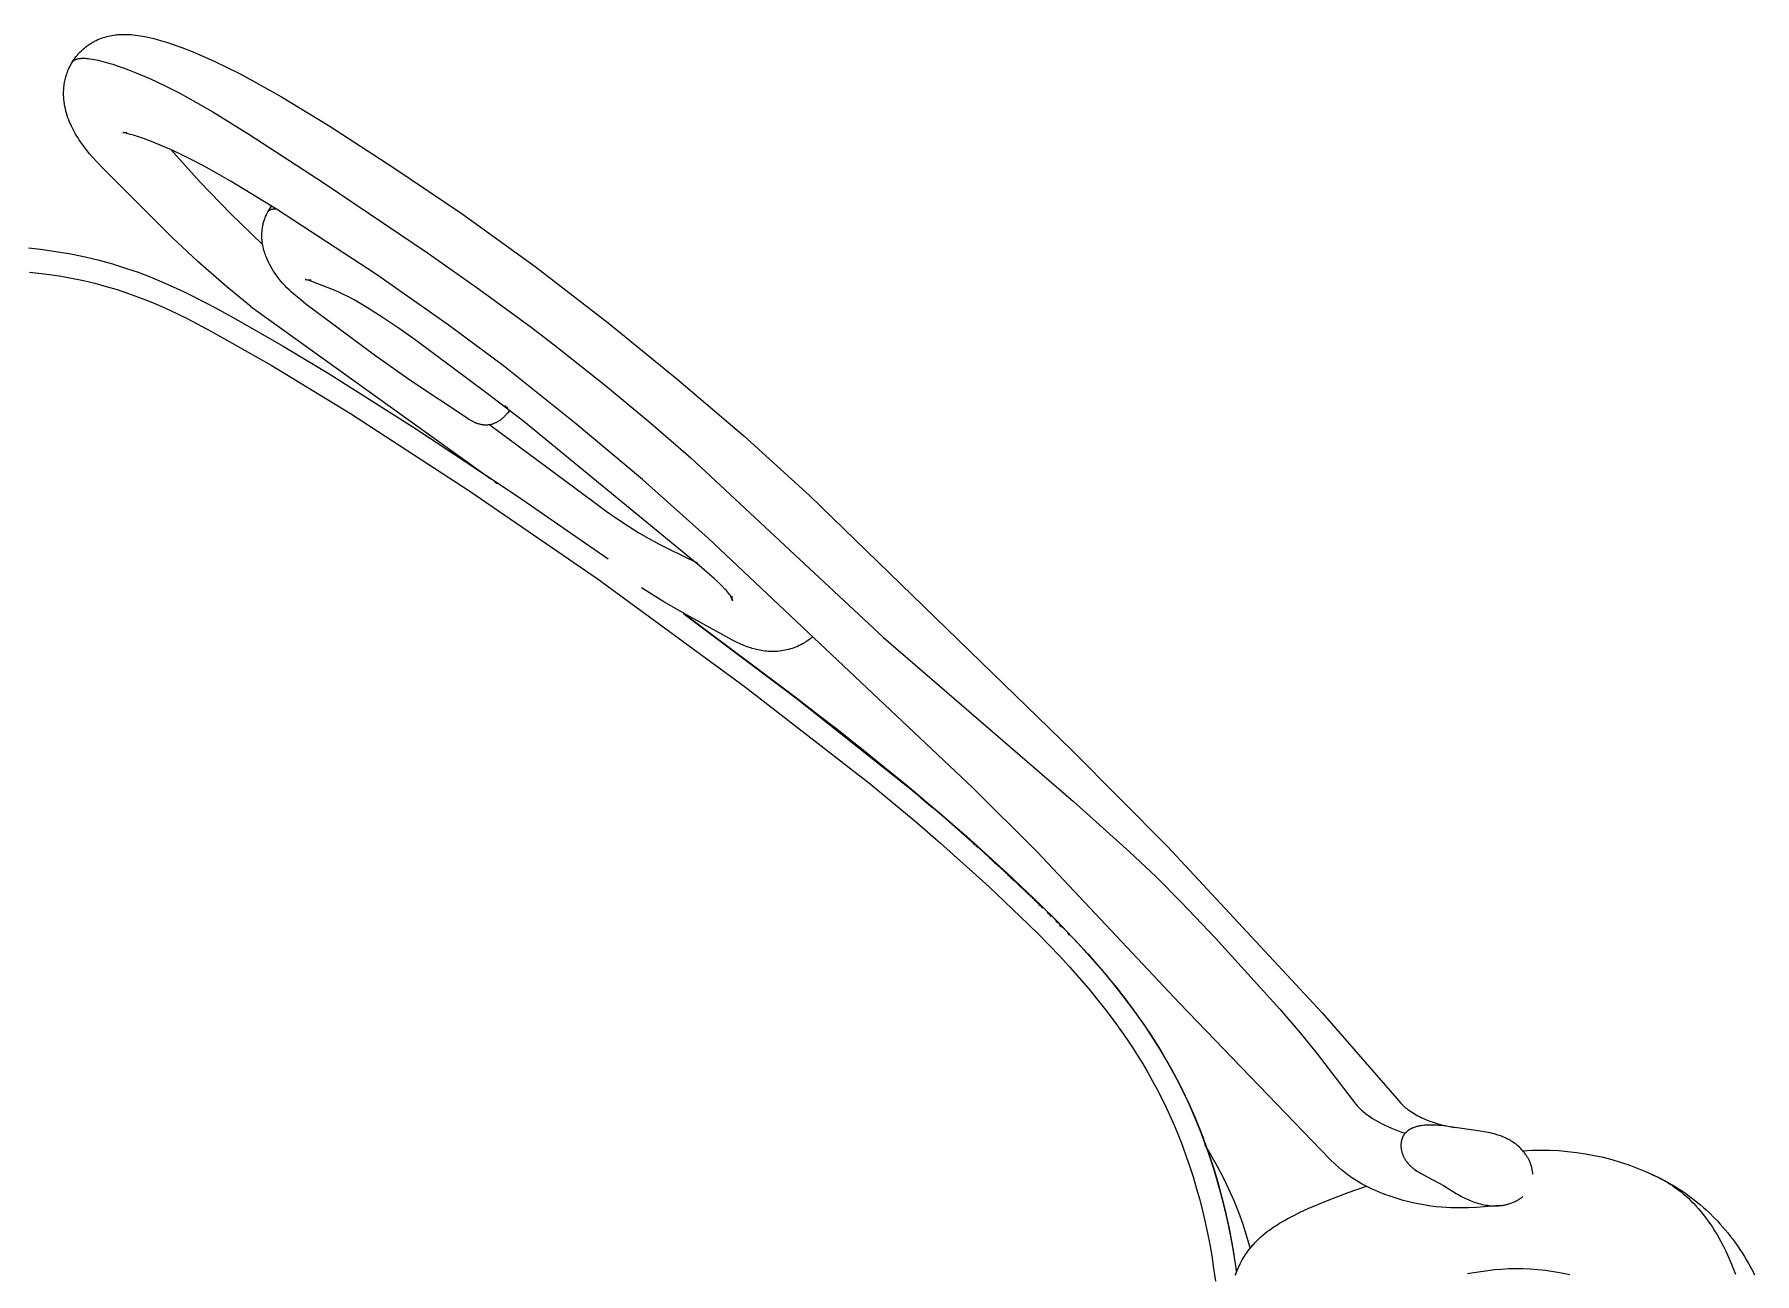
# Model space of a CAD drawing. Header units: millimetres. Extents: x 1933 to 24107, y 1228 to 18074.
# Drawn here: x 10986.6 to 11370.9, y 11162.2 to 11439.1 of the extents above; entities that cross this region are included whole.
import ezdxf

# ---------------------------------------------------------------- set-up
doc = ezdxf.new("R2010")
doc.units = ezdxf.units.MM
doc.layers.add('1', color=7, linetype='Continuous')

# ---------------------------------------------------------------- blocks, each defined once
blk = doc.blocks.new('Armchair 04_topt_dwgmodels.com')
at = {"color": 0}
for points in [[(-221.03, 490.66), (-221.12, 491.91), (-221.19, 493.18), (-221.22, 494.74), (-221.2, 496.35), (-221.17, 497.17), (-221.13, 498), (-221.07, 498.82), (-220.99, 499.64), (-220.9, 500.5), (-220.79, 501.33), (-220.66, 502.17), (-220.51, 503.03), (-220.34, 503.89), (-220.17, 504.72), (-219.97, 505.54), (-219.52, 507.26), (-219.28, 508.09), (-219.02, 508.91), (-218.43, 510.62), (-218.12, 511.45), (-217.8, 512.27), (-217.45, 513.12), (-217.08, 513.97), (-216.7, 514.79), (-216.3, 515.61), (-215.88, 516.45), (-215.43, 517.31), (-214.98, 518.11), (-214.52, 518.9), (-213.5, 520.56), (-212.99, 521.33)], [(-220.98, 490.14), (-221, 490.4), (-221.09, 491.48), (-221.14, 492.59), (-221.16, 493.15), (-221.16, 493.72), (-221.15, 494.29), (-221.13, 494.87), (-221.1, 495.45), (-221.06, 496.04), (-221, 496.63), (-220.93, 497.23), (-220.84, 497.83), (-220.74, 498.44), (-220.6, 499.19), (-220.43, 499.95), (-220.24, 500.71), (-220.03, 501.48), (-219.79, 502.26), (-219.54, 503.04), (-219.25, 503.83), (-218.95, 504.62), (-218.62, 505.42), (-218.27, 506.22), (-217.9, 507.03), (-217.5, 507.83), (-217.08, 508.64), (-216.64, 509.45), (-216.17, 510.26), (-215.69, 511.07), (-215.1, 512), (-214.49, 512.92), (-213.85, 513.84), (-213.19, 514.76), (-212.49, 515.68), (-211.77, 516.6), (-211.02, 517.52)], [(-192.39, 485.56), (-191.79, 483.75), (-191.15, 482.03), (-190.49, 480.38), (-189.78, 478.8), (-189.05, 477.28), (-188.29, 475.82), (-187.49, 474.41), (-186.66, 473.05), (-185.8, 471.73), (-184.91, 470.46), (-183.99, 469.21), (-183.04, 467.99), (-182.06, 466.79), (-181.11, 465.67)], [(-211.14, 462.6), (-212.24, 464.28), (-213.28, 465.99), (-214.26, 467.74), (-215.18, 469.53), (-216.03, 471.34), (-216.83, 473.18), (-217.56, 475.05), (-218.23, 476.94), (-218.83, 478.85), (-219.36, 480.78), (-219.83, 482.73), (-220.23, 484.7), (-220.56, 486.68), (-220.83, 488.66), (-221.03, 490.66)], [(-207.74, 467.12), (-207.86, 467.04), (-207.99, 466.96), (-208.11, 466.87), (-208.22, 466.79), (-208.34, 466.7), (-208.45, 466.6), (-208.56, 466.51), (-208.67, 466.41), (-208.78, 466.32), (-208.89, 466.22), (-208.99, 466.11), (-209.09, 466.01), (-209.19, 465.91), (-209.29, 465.8), (-209.48, 465.58), (-209.59, 465.44), (-209.7, 465.31), (-209.8, 465.17), (-209.9, 465.02), (-210, 464.88), (-210.1, 464.73), (-210.2, 464.58), (-210.29, 464.44), (-210.37, 464.28), (-210.46, 464.13), (-210.54, 463.98), (-210.62, 463.82), (-210.7, 463.67), (-210.77, 463.51), (-210.91, 463.19), (-210.98, 463.03), (-211.04, 462.87), (-211.16, 462.54), (-211.27, 462.21), (-211.36, 461.88), (-211.44, 461.55), (-211.52, 461.22), (-211.58, 460.89), (-211.63, 460.56), (-211.67, 460.23), (-211.69, 459.91), (-211.71, 459.59), (-211.73, 459.27), (-211.73, 458.96), (-211.72, 458.65), (-211.71, 458.34), (-211.69, 458.03), (-211.67, 457.74), (-211.63, 457.44), (-211.6, 457.15), (-211.56, 456.87), (-211.51, 456.59), (-211.46, 456.31), (-211.35, 455.78), (-211.23, 455.27), (-211.1, 454.79), (-210.96, 454.32), (-210.82, 453.87), (-210.52, 453.02), (-210.22, 452.21), (-207.67, 445.85), (-207.3, 444.95), (-206.87, 443.98), (-206.64, 443.48), (-206.38, 442.96), (-206.1, 442.42), (-205.78, 441.86), (-205.44, 441.29), (-205.26, 441), (-205.06, 440.7), (-204.85, 440.41), (-204.62, 440.12), (-204.5, 439.97), (-204.38, 439.83), (-204.25, 439.68), (-204.12, 439.54), (-203.98, 439.39), (-203.84, 439.25), (-203.69, 439.11), (-203.53, 438.97), (-203.37, 438.84), (-203.29, 438.77), (-203.21, 438.71), (-203.12, 438.65), (-203.03, 438.59), (-202.95, 438.53), (-202.86, 438.47), (-202.77, 438.42), (-202.68, 438.36), (-202.58, 438.31), (-202.49, 438.26), (-202.4, 438.22), (-202.31, 438.18), (-202.21, 438.14), (-202.12, 438.1), (-202.03, 438.06), (-201.93, 438.03), (-201.84, 438), (-201.75, 437.97), (-201.65, 437.94), (-201.56, 437.92), (-201.47, 437.9), (-201.38, 437.88)], [(-201.38, 437.88), (-201.29, 437.87), (-201.19, 437.85), (-201.1, 437.84), (-201.01, 437.83), (-200.92, 437.82), (-200.83, 437.82), (-200.74, 437.82), (-200.65, 437.82), (-200.56, 437.82), (-200.47, 437.82), (-200.39, 437.83), (-200.31, 437.84), (-200.22, 437.84), (-200.14, 437.85), (-200.06, 437.87), (-199.98, 437.88), (-199.9, 437.9), (-199.82, 437.91), (-199.74, 437.93), (-199.67, 437.95), (-199.59, 437.97), (-199.52, 437.99), (-199.44, 438.02), (-199.37, 438.04), (-199.23, 438.09), (-199.09, 438.15), (-198.95, 438.21), (-198.82, 438.27), (-198.69, 438.34), (-198.57, 438.41), (-198.44, 438.48), (-198.32, 438.55), (-198.21, 438.63), (-198.1, 438.71), (-197.98, 438.79), (-197.88, 438.88), (-197.77, 438.96), (-197.67, 439.05), (-197.57, 439.14), (-197.48, 439.23), (-197.38, 439.33), (-197.29, 439.42), (-197.2, 439.52), (-197.12, 439.61), (-197.03, 439.71), (-196.95, 439.81), (-196.87, 439.91), (-196.79, 440.01), (-196.72, 440.11), (-196.65, 440.22), (-196.58, 440.32), (-196.51, 440.42), (-196.45, 440.53), (-196.39, 440.63), (-196.33, 440.74), (-196.27, 440.84), (-196.22, 440.95), (-196.16, 441.06), (-196.11, 441.16), (-196.07, 441.27), (-195.98, 441.48), (-195.9, 441.69), (-195.83, 441.9), (-195.76, 442.1), (-195.7, 442.31), (-195.65, 442.52), (-195.6, 442.72), (-195.56, 442.93), (-195.53, 443.13), (-195.49, 443.34), (-195.47, 443.54), (-195.44, 443.74), (-195.41, 444.14), (-195.38, 444.53), (-195.37, 444.93), (-195.37, 445.32), (-195.38, 446.1), (-195.54, 449.72), (-195.55, 450.17), (-195.54, 451.1), (-195.45, 454.49), (-195.45, 455.15), (-195.46, 455.83), (-195.5, 456.53), (-195.56, 457.26), (-195.6, 457.63), (-195.64, 458), (-195.7, 458.38), (-195.76, 458.77), (-195.83, 459.16), (-195.92, 459.55), (-196.01, 459.94), (-196.12, 460.34), (-196.23, 460.73), (-196.36, 461.13), (-196.5, 461.52), (-196.66, 461.91), (-196.83, 462.3), (-197.01, 462.69), (-197.21, 463.07), (-197.31, 463.25), (-197.42, 463.44), (-197.53, 463.62), (-197.64, 463.81), (-197.76, 463.99), (-197.88, 464.17), (-198, 464.34), (-198.13, 464.52), (-198.26, 464.69), (-198.4, 464.86), (-198.54, 465.03), (-198.68, 465.2), (-198.83, 465.36), (-198.98, 465.52), (-199.14, 465.68), (-199.29, 465.84), (-199.46, 465.99), (-199.62, 466.13), (-199.79, 466.28), (-199.96, 466.42), (-200.13, 466.55), (-200.31, 466.68), (-200.49, 466.81), (-200.68, 466.93), (-200.86, 467.04), (-201.05, 467.16), (-201.21, 467.24), (-201.36, 467.32), (-201.52, 467.4), (-201.68, 467.47), (-201.84, 467.54), (-202, 467.61), (-202.16, 467.67), (-202.33, 467.73)], [(-197.91, 464.21), (-195.01, 459.99), (-194.03, 458.45), (-193.04, 456.81), (-192.55, 455.94), (-192.06, 455.04), (-191.58, 454.1), (-191.1, 453.12), (-190.63, 452.08), (-190.17, 451.01), (-189.73, 449.89), (-189.31, 448.73), (-188.91, 447.52), (-188.53, 446.28), (-188.17, 444.99), (-187.84, 443.65), (-187.55, 442.25), (-187.28, 440.79), (-187.07, 439.3), (-186.98, 438.53), (-186.9, 437.74), (-186.84, 436.93), (-186.79, 436.1), (-186.76, 435.24), (-186.75, 434.37), (-186.77, 433.45), (-186.82, 432.52), (-186.86, 432.05), (-186.9, 431.57), (-186.96, 431.08), (-187.02, 430.59), (-187.09, 430.12), (-187.17, 429.65), (-187.35, 428.75), (-187.54, 427.89), (-187.96, 426.2), (-201.32, 379.66), (-214.72, 335.22), (-219.91, 315.65), (-238.71, 236.5), (-242.7, 217.21), (-246.11, 197.92), (-249.13, 177.64), (-250.94, 162.36), (-252.63, 142.86), (-254.13, 116.23), (-254.43, 104.34), (-254.42, 100.75), (-254.36, 97.4), (-254.23, 94.3), (-254.04, 91.48), (-253.81, 88.9), (-253.53, 86.55), (-253.24, 84.44), (-252.93, 82.57), (-252.61, 80.96), (-252.45, 80.26), (-252.3, 79.63), (-252.15, 79.08), (-252.01, 78.62), (-251.89, 78.27), (-251.84, 78.14), (-251.8, 78.04), (-251.78, 77.97), (-251.77, 77.95), (-252.22, 78.67)], [(-259.61, 60.26), (-260.02, 60.27), (-260.43, 60.29), (-260.63, 60.31), (-260.84, 60.33), (-261.27, 60.38), (-261.7, 60.45), (-261.91, 60.49), (-262.12, 60.54), (-262.34, 60.58), (-262.55, 60.63), (-262.98, 60.75), (-263.2, 60.82), (-263.41, 60.88), (-263.62, 60.96), (-263.84, 61.03), (-264.05, 61.11), (-264.25, 61.19), (-264.46, 61.28), (-264.66, 61.37), (-264.87, 61.47), (-265.07, 61.56), (-265.27, 61.66), (-265.47, 61.77), (-265.66, 61.88), (-265.86, 61.99), (-266.24, 62.22), (-266.42, 62.34), (-266.61, 62.46), (-266.97, 62.72), (-267.32, 62.99), (-267.65, 63.26), (-267.96, 63.53), (-268.27, 63.82), (-268.57, 64.11), (-268.84, 64.38), (-269.08, 64.65), (-269.33, 64.94), (-269.57, 65.23), (-269.78, 65.5), (-269.98, 65.76), (-270.18, 66.04), (-270.37, 66.32), (-270.54, 66.57), (-270.69, 66.83), (-270.85, 67.09), (-271.15, 67.6), (-271.41, 68.1), (-271.66, 68.6), (-271.88, 69.08), (-272.09, 69.56), (-272.28, 70.02), (-272.47, 70.52), (-272.82, 71.48), (-273.13, 72.44), (-273.41, 73.42), (-273.68, 74.42), (-273.93, 75.44), (-274.16, 76.49), (-274.39, 77.57), (-274.8, 79.84), (-275.17, 82.26), (-275.5, 84.85), (-275.8, 87.65), (-276.04, 90.68), (-276.23, 93.9), (-276.35, 97.3), (-276.41, 104.67), (-276.11, 116.81), (-275.23, 134.28), (-273.92, 152.66), (-271.9, 172.69), (-269.16, 193.13), (-266.04, 212.66), (-262.47, 231.94), (-258.25, 251.33), (-238.26, 330.67), (-230.31, 359.86), (-215.39, 408.33), (-207.14, 432.37), (-206.74, 433.62), (-206.59, 434.14), (-206.53, 434.38), (-206.48, 434.59), (-206.43, 434.8), (-206.39, 435.02), (-206.35, 435.23), (-206.32, 435.44), (-206.26, 435.86), (-206.22, 436.29), (-206.19, 436.71), (-206.18, 437.13), (-206.17, 437.56), (-206.17, 437.98), (-206.19, 438.4), (-206.21, 438.82), (-206.24, 439.22), (-206.32, 440.09), (-206.37, 440.49), (-206.5, 441.3), (-206.65, 442.1), (-206.82, 442.88), (-207, 443.63), (-207.21, 444.35), (-207.42, 445.05), (-207.66, 445.73), (-207.91, 446.41), (-208.12, 446.95)], [(-259.45, 60.26), (-259.5, 60.26), (-259.54, 60.26), (-259.59, 60.26), (-259.63, 60.26), (-259.68, 60.26), (-259.72, 60.26), (-259.76, 60.27), (-259.81, 60.27), (-259.85, 60.28), (-259.9, 60.28), (-259.94, 60.29), (-259.99, 60.3), (-260.03, 60.31), (-260.08, 60.33), (-260.12, 60.34), (-260.17, 60.36), (-260.21, 60.37), (-260.25, 60.39), (-260.29, 60.4), (-260.33, 60.42), (-260.37, 60.44), (-260.41, 60.46), (-260.45, 60.48), (-260.49, 60.51), (-260.53, 60.53), (-260.57, 60.56), (-260.61, 60.59), (-260.65, 60.61), (-260.69, 60.65), (-260.73, 60.68), (-260.77, 60.71), (-260.81, 60.74), (-260.85, 60.78), (-260.89, 60.82), (-260.93, 60.86), (-260.97, 60.9), (-261.01, 60.94), (-261.05, 60.99), (-261.13, 61.08), (-261.21, 61.18), (-261.29, 61.28), (-261.37, 61.39), (-261.45, 61.51), (-261.53, 61.63), (-261.61, 61.76), (-261.69, 61.89), (-261.77, 62.03), (-261.85, 62.18), (-261.93, 62.33), (-262.09, 62.66), (-262.25, 63), (-262.4, 63.37), (-262.56, 63.77), (-262.71, 64.18), (-262.86, 64.62), (-263.01, 65.09), (-263.31, 66.08), (-263.59, 67.17), (-263.87, 68.35), (-264.13, 69.61), (-264.38, 70.97), (-264.62, 72.41), (-264.84, 73.94), (-265.23, 77.27), (-265.54, 80.92), (-265.73, 84.41), (-265.83, 88.61), (-265.82, 93.05), (-265.56, 102.49), (-264.45, 122.26), (-262.52, 150.59), (-261.29, 164.49), (-259.71, 178.66), (-258.87, 185.09), (-256.72, 199.56), (-254.49, 212.58), (-252.28, 224.14), (-239.01, 281.54), (-228.49, 336.62), (-225.06, 353.06), (-223.16, 361.02), (-221.09, 368.82), (-217.93, 379.37), (-211.38, 399.8), (-209.08, 406.36), (-206.95, 411.96), (-201.66, 424.66), (-201.54, 424.97), (-201.43, 425.26), (-201.33, 425.56), (-201.23, 425.85), (-201.15, 426.15), (-201.07, 426.46), (-200.99, 426.78), (-200.93, 427.1), (-200.87, 427.43), (-200.82, 427.76), (-200.77, 428.11), (-200.73, 428.45), (-200.69, 428.81), (-200.66, 429.17), (-200.62, 429.9), (-200.61, 430.66), (-200.61, 431.43), (-200.64, 432.21), (-200.68, 433.01), (-200.75, 433.81), (-200.84, 434.62), (-200.95, 435.44), (-201.07, 436.25), (-201.22, 437.07), (-201.38, 437.88)], [(-214.33, 75.42), (-215.69, 78.5), (-216.93, 81.63), (-217.88, 84.23), (-218.74, 86.86), (-219.49, 89.37), (-220.16, 91.9), (-220.73, 94.34), (-221.24, 96.79), (-221.69, 99.32), (-222.08, 101.87), (-222.39, 104.34), (-222.65, 106.82), (-222.98, 111.34), (-223.21, 117.29), (-223.31, 132.61), (-222.84, 153.37), (-221.16, 185.13), (-218.45, 219.56), (-214.02, 260.39), (-209.21, 295.28), (-206.92, 308.74), (-205.63, 315.55), (-202.59, 329.85), (-199.75, 341.58), (-198.9, 344.8), (-197.08, 351.14), (-196.1, 354.29), (-195.06, 357.43), (-193.98, 360.5), (-192.83, 363.55), (-191.6, 366.62), (-190.29, 369.66), (-188.48, 373.57), (-187.53, 375.5), (-186.54, 377.41), (-185.52, 379.31), (-184.46, 381.19), (-183.36, 383.04), (-182.23, 384.88), (-180.18, 388.02), (-178.55, 390.36), (-177.15, 392.27), (-175.63, 394.25), (-174.06, 396.2), (-172.46, 398.11), (-170.81, 399.99), (-169.09, 401.88), (-167.34, 403.73), (-165.55, 405.55), (-163.72, 407.34), (-161.85, 409.09), (-159.95, 410.81), (-158.02, 412.49), (-156.05, 414.14), (-153.81, 415.93), (-151.53, 417.68)], [(-154.95, 420.87), (-155.5, 420.76), (-156.03, 420.68), (-156.58, 420.61), (-157.12, 420.56), (-157.63, 420.52), (-158.13, 420.5), (-158.64, 420.49), (-159.14, 420.49), (-159.61, 420.5), (-160.07, 420.53), (-160.53, 420.57), (-160.98, 420.61), (-161.41, 420.67), (-161.82, 420.73), (-162.23, 420.8), (-162.64, 420.87), (-163.02, 420.95), (-163.39, 421.04), (-163.76, 421.13), (-164.47, 421.32), (-165.11, 421.52), (-165.76, 421.74), (-166.39, 421.97), (-166.95, 422.19), (-167.48, 422.42), (-168.02, 422.67), (-168.55, 422.91), (-169.03, 423.15), (-169.93, 423.63), (-170.87, 424.16), (-171.79, 424.7), (-172.63, 425.22), (-174.36, 426.37), (-176.1, 427.6), (-177.86, 428.91), (-179.7, 430.34), (-183.52, 433.47), (-186.8, 436.3)], [(-221.4, 240.14), (-217.64, 271.43), (-214.81, 291.67), (-211.41, 311.84), (-209.43, 321.88), (-207.23, 331.88), (-204.83, 341.79), (-203.53, 346.72), (-202.13, 351.62), (-200.61, 356.49), (-198.97, 361.29), (-197.18, 366.04), (-195.23, 370.75), (-194.18, 373.08), (-193.1, 375.39), (-191.97, 377.68), (-190.8, 379.94), (-189.58, 382.17), (-188.32, 384.38), (-187, 386.57), (-185.64, 388.73), (-184.22, 390.86), (-182.75, 392.97), (-181.23, 395.04), (-179.68, 397.08), (-178.08, 399.08), (-176.43, 401.04), (-174.75, 402.98), (-173.03, 404.88), (-171.27, 406.75), (-169.47, 408.59), (-167.65, 410.39), (-165.79, 412.15), (-163.32, 414.39), (-160.81, 416.57), (-158.25, 418.69), (-155.63, 420.74)], [(-176.78, 400.27), (-175.43, 402.76), (-174, 405.2), (-172.48, 407.59), (-170.88, 409.92), (-169.21, 412.2), (-167.46, 414.43), (-165.63, 416.59), (-163.73, 418.69), (-161.76, 420.72)], [(-156.15, 420.34), (-155.62, 420.74)], [(-221.4, 240.14), (-216.12, 282.7), (-213.05, 302.62), (-210.53, 316.41), (-207.47, 330.85), (-204.59, 342.72), (-203.73, 345.99), (-201.87, 352.48), (-200.86, 355.71), (-199.79, 358.93), (-198.67, 362.1), (-197.49, 365.25), (-196.22, 368.42), (-194.87, 371.57), (-192.98, 375.63), (-191.99, 377.64), (-190.96, 379.63), (-189.89, 381.61), (-188.79, 383.57), (-187.65, 385.51), (-186.47, 387.43), (-184.32, 390.71), (-182.61, 393.16), (-181.15, 395.16), (-179.56, 397.22), (-177.93, 399.26), (-176.25, 401.25), (-174.54, 403.21), (-172.76, 405.17), (-170.94, 407.09), (-169.08, 408.98), (-167.18, 410.83), (-165.24, 412.65), (-163.27, 414.44), (-161.27, 416.18), (-158.84, 418.2)], [(-221.4, 240.12), (-217.14, 275.2), (-215.1, 289.7), (-212.73, 304.47), (-209.85, 319.8), (-206.26, 336), (-204.54, 342.9), (-202.61, 349.95), (-201.54, 353.52), (-200.4, 357.11), (-199.16, 360.71), (-197.84, 364.32), (-196.41, 367.94), (-194.87, 371.55), (-193.2, 375.15), (-191.41, 378.74), (-189.49, 382.31), (-187.42, 385.86), (-186.33, 387.62), (-185.2, 389.38), (-184.03, 391.12), (-182.81, 392.86), (-181.58, 394.56), (-180.3, 396.25), (-178.98, 397.93), (-177.62, 399.6), (-174.81, 402.89), (-171.87, 406.1), (-168.8, 409.23), (-165.63, 412.27), (-162.37, 415.21), (-159.02, 418.04)], [(-202.34, 350.19), (-202.19, 350.71)], [(-203.38, 346.55), (-203.24, 347.07)], [(-203.04, 347.76), (-202.89, 348.29)], [(-204.59, 342.03), (-204.45, 342.56)], [(-204.09, 343.95), (-203.95, 344.48)], [(-203.9, 344.64), (-203.76, 345.17)], [(-205.64, 337.88), (-205.51, 338.41)], [(-205.47, 338.57), (-205.34, 339.1)], [(-205.29, 339.26), (-205.16, 339.79)], [(-205.12, 339.96), (-204.99, 340.49)], [(-204.95, 340.65), (-204.81, 341.18)], [(-204.77, 341.34), (-204.63, 341.87)], [(-206.52, 334.24), (-206.39, 334.77)], [(-206.35, 334.93), (-206.02, 336.32)], [(-205.98, 336.49), (-205.85, 337.02)], [(-205.81, 337.18), (-205.68, 337.71)], [(-207.37, 330.59), (-207.24, 331.12)], [(-207.21, 331.29), (-207.08, 331.82)], [(-207.05, 331.98), (-206.88, 332.68)], [(-206.84, 332.84), (-206.72, 333.38)], [(-206.68, 333.54), (-206.56, 334.07)], [(-208.26, 326.61), (-208.11, 327.31)], [(-208.07, 327.47), (-207.95, 328)], [(-207.92, 328.17), (-207.76, 328.87)], [(-207.72, 329.03), (-207.6, 329.56)], [(-207.56, 329.73), (-207.4, 330.43)], [(-209.12, 322.62), (-208.98, 323.32)], [(-208.94, 323.48), (-208.64, 324.88)], [(-208.6, 325.05), (-208.3, 326.44)], [(-211.04, 313.08), (-209.34, 321.59)], [(-209.31, 321.75), (-209.16, 322.45)], [(-211.57, 310.31), (-211.24, 312.05)], [(-211.21, 312.21), (-211.08, 312.92)], [(-212.26, 306.49), (-211.6, 310.14)], [(-212.96, 302.51), (-212.29, 306.33)], [(-221.31, 240.25), (-217.56, 271.35), (-212.98, 302.34)], [(-231.25, 267.75), (-231.04, 267.67), (-230.82, 267.59), (-230.61, 267.51), (-230.39, 267.42), (-230.18, 267.33), (-229.98, 267.24), (-229.77, 267.14), (-229.57, 267.04), (-229.38, 266.94), (-229.18, 266.83), (-228.78, 266.6), (-228.4, 266.37), (-228.04, 266.13), (-227.7, 265.88), (-227.35, 265.62), (-227.02, 265.35), (-226.71, 265.08), (-226.41, 264.8), (-226.12, 264.51), (-225.83, 264.2), (-225.55, 263.89), (-225.27, 263.57), (-225.01, 263.25), (-224.76, 262.92), (-224.52, 262.59), (-224.3, 262.24), (-224.07, 261.89), (-223.86, 261.54), (-223.67, 261.18), (-223.48, 260.81), (-223.3, 260.44), (-223.13, 260.06), (-222.98, 259.7), (-222.85, 259.36), (-222.72, 258.99), (-222.61, 258.63), (-222.5, 258.31), (-222.42, 257.99), (-222.25, 257.31), (-222.18, 257.01), (-222.06, 256.41), (-221.96, 255.82), (-221.89, 255.25), (-221.82, 254.7), (-221.72, 253.63), (-221.66, 252.59), (-221.42, 241.78), (-221.41, 235.06), (-221.59, 229.15)], [(-230.09, 247.56), (-229.97, 247.64), (-229.83, 247.74), (-229.71, 247.82), (-229.62, 247.9), (-229.45, 248.04), (-229.39, 248.09), (-229.32, 248.16), (-229.29, 248.18), (-229.28, 248.19), (-229.28, 248.2), (-229.28, 248.2), (-229.28, 248.2), (-229.28, 248.2), (-229.28, 248.2), (-229.28, 248.2), (-229.28, 248.2), (-229.28, 248.2), (-229.28, 248.2), (-229.28, 248.2), (-229.28, 248.2), (-229.28, 248.2), (-229.28, 248.2), (-229.28, 248.2), (-229.28, 248.19), (-229.29, 248.18), (-229.34, 248.14), (-229.42, 248.04), (-229.66, 247.74), (-229.91, 247.42), (-229.97, 247.34), (-230, 247.29), (-230.01, 247.27), (-230.02, 247.26), (-230.04, 247.24), (-230.04, 247.23), (-230.05, 247.2), (-230.1, 247.1), (-230.14, 247.03), (-230.22, 246.83), (-230.32, 246.57), (-230.44, 246.25), (-230.56, 245.88), (-230.69, 245.45), (-230.97, 244.49), (-231.25, 243.38), (-231.53, 242.14), (-231.81, 240.79), (-232.37, 237.78), (-240.68, 187.82), (-241.99, 177.57), (-244.3, 157.64), (-244.73, 153.04), (-245.04, 148.75), (-245.21, 144.85), (-245.24, 143.08), (-245.23, 141.42), (-245.18, 139.91), (-245.09, 138.52), (-244.97, 137.23), (-244.82, 136), (-244.28, 132.53), (-243.98, 130.75), (-243.85, 130.13), (-243.77, 129.74), (-243.74, 129.63), (-243.74, 129.63), (-243.74, 129.63), (-243.74, 129.63)], [(-236.22, 181.57), (-232.9, 210.42), (-232.52, 213.75), (-232.26, 216.86), (-232.09, 219.78), (-232, 222.51), (-231.99, 225.09), (-232.04, 227.53), (-232.14, 229.83), (-232.66, 237.3)], [(-227.07, 169.77), (-225.51, 194.62), (-223.47, 219.44)], [(-225.65, 189.6), (-225.74, 188.75)], [(-225.83, 187.87), (-232.28, 122.89), (-232.38, 122.16)], [(-241.59, 182.34), (-241.44, 183.19)], [(-241.32, 183.86), (-240.88, 183.79), (-240.45, 183.71), (-240.04, 183.62), (-239.63, 183.52), (-239.44, 183.47), (-239.25, 183.41), (-239.06, 183.35), (-238.88, 183.29), (-238.7, 183.22), (-238.53, 183.16), (-238.36, 183.09), (-238.19, 183.01), (-238.04, 182.94), (-237.88, 182.86), (-237.73, 182.78), (-237.59, 182.7), (-237.45, 182.62), (-237.31, 182.53), (-237.18, 182.44), (-237.05, 182.35), (-236.92, 182.25), (-236.81, 182.15), (-236.69, 182.05), (-236.58, 181.95), (-236.47, 181.85), (-236.37, 181.74), (-236.27, 181.63), (-236.18, 181.52), (-236.09, 181.41), (-236, 181.29), (-235.92, 181.17), (-235.84, 181.05), (-235.76, 180.93), (-235.69, 180.8), (-235.62, 180.67), (-235.55, 180.54), (-235.49, 180.41), (-235.43, 180.28), (-235.38, 180.14), (-235.33, 180.01), (-235.28, 179.87), (-235.23, 179.73), (-235.19, 179.59), (-235.15, 179.44), (-235.12, 179.3), (-235.08, 179.15), (-235.05, 179.01), (-235.03, 178.86), (-235, 178.71), (-234.98, 178.55), (-234.96, 178.4), (-234.95, 178.24), (-234.92, 177.93), (-234.91, 177.61), (-234.9, 177.29), (-234.91, 176.97), (-234.92, 176.66), (-234.95, 176.35), (-234.98, 176.04), (-235.01, 175.73)], [(-241.21, 183.84), (-240.4, 183.7)], [(-218.88, 72.53), (-219.97, 74.99), (-221.3, 78.24), (-222.48, 81.43), (-223.51, 84.55), (-224.42, 87.62), (-225.19, 90.62), (-225.86, 93.57), (-226.42, 96.47), (-226.88, 99.32), (-227.26, 102.12), (-227.56, 104.87), (-227.79, 107.58), (-227.97, 110.24), (-228.19, 115.46), (-228.28, 120.54), (-228.31, 132.82), (-228.1, 144.52), (-227.19, 166.9), (-226.39, 180.77)], [(-226.38, 180.94), (-226.29, 182.5)], [(-234.92, 176.71), (-235.96, 161.13), (-236.84, 151.5), (-239.04, 132.51), (-239.25, 131.06), (-239.48, 129.67), (-239.61, 128.99), (-239.75, 128.32), (-239.91, 127.65), (-240.08, 126.99), (-240.27, 126.33), (-240.48, 125.66), (-240.72, 125), (-240.97, 124.35), (-241.23, 123.74), (-241.52, 123.13), (-241.81, 122.55), (-242.09, 122.02), (-242.39, 121.52), (-242.68, 121.04), (-242.98, 120.58), (-243.3, 120.12), (-243.64, 119.65), (-243.82, 119.42), (-244.04, 119.16), (-244.26, 118.91), (-244.49, 118.65), (-244.74, 118.38), (-245.01, 118.11), (-245.3, 117.84), (-245.61, 117.57), (-245.78, 117.43), (-245.94, 117.3), (-246.11, 117.17), (-246.49, 116.89), (-246.68, 116.76), (-246.87, 116.63), (-247.07, 116.51), (-247.26, 116.39), (-247.47, 116.27), (-247.69, 116.15), (-247.92, 116.03), (-248.15, 115.92), (-248.39, 115.81), (-248.62, 115.71), (-248.85, 115.61), (-249.09, 115.52), (-249.34, 115.43), (-249.59, 115.35), (-249.85, 115.27), (-250.11, 115.2), (-250.38, 115.14), (-250.64, 115.08), (-250.91, 115.03), (-251.18, 114.98), (-251.45, 114.94), (-251.72, 114.91), (-252, 114.88), (-252.33, 114.86), (-252.67, 114.85)], [(-243.74, 129.63), (-244.28, 130.83)], [(-232.38, 122.13), (-233.54, 115.25), (-235.21, 106.86), (-236.96, 99.22), (-242.51, 78.53), (-243.18, 76.19), (-243.55, 75.02), (-243.96, 73.86), (-244.38, 72.77), (-244.81, 71.75), (-245.25, 70.77), (-245.49, 70.29), (-245.72, 69.85), (-245.96, 69.41), (-246.21, 68.95), (-246.47, 68.51), (-246.73, 68.09), (-246.99, 67.68), (-247.28, 67.26), (-247.58, 66.83), (-247.87, 66.44), (-248.18, 66.05), (-248.52, 65.64), (-248.87, 65.24), (-249.22, 64.86), (-249.58, 64.5), (-249.99, 64.11), (-250.42, 63.72), (-250.63, 63.54), (-250.84, 63.37), (-251.06, 63.2), (-251.29, 63.03), (-251.53, 62.85), (-252.06, 62.49), (-252.31, 62.33), (-252.57, 62.17), (-252.83, 62.02), (-253.1, 61.87), (-253.38, 61.73), (-253.67, 61.58), (-253.98, 61.44), (-254.3, 61.3), (-254.61, 61.17), (-254.92, 61.06), (-255.23, 60.95), (-255.55, 60.84), (-255.88, 60.75), (-256.22, 60.66), (-256.58, 60.57), (-256.93, 60.5), (-257.28, 60.44), (-257.63, 60.38), (-258, 60.34), (-258.36, 60.3), (-258.73, 60.28), (-259.11, 60.26), (-259.51, 60.26), (-259.61, 60.26)], [(-252.74, 114.85), (-252.8, 114.87), (-252.87, 114.89), (-252.93, 114.91), (-253, 114.94), (-253.06, 114.97), (-253.12, 114.99), (-253.18, 115.03), (-253.25, 115.06), (-253.3, 115.1), (-253.36, 115.14), (-253.42, 115.18), (-253.47, 115.22), (-253.53, 115.26), (-253.58, 115.31), (-253.63, 115.36), (-253.68, 115.4), (-253.72, 115.46), (-253.77, 115.51), (-253.81, 115.56), (-253.85, 115.62), (-253.89, 115.67), (-253.93, 115.73), (-253.96, 115.79), (-254, 115.85), (-254.03, 115.91), (-254.06, 115.98), (-254.08, 116.04), (-254.11, 116.11), (-254.13, 116.17)], [(-253.83, 89.1), (-250.81, 98.45), (-248.12, 107.91), (-245.75, 117.45)], [(-252.67, 114.85), (-254.18, 114.92)]]:
    blk.add_lwpolyline(points, dxfattribs=at)

msp = doc.modelspace()

# ---------------------------------------------------------------- block references
at = {"layer": '1', "color": 36, "rotation": 239.9999999999999}
msp.add_blockref('Armchair 04_topt_dwgmodels.com', (10812.95, 11238.13), dxfattribs=at)

doc.saveas('drawing.dxf')
